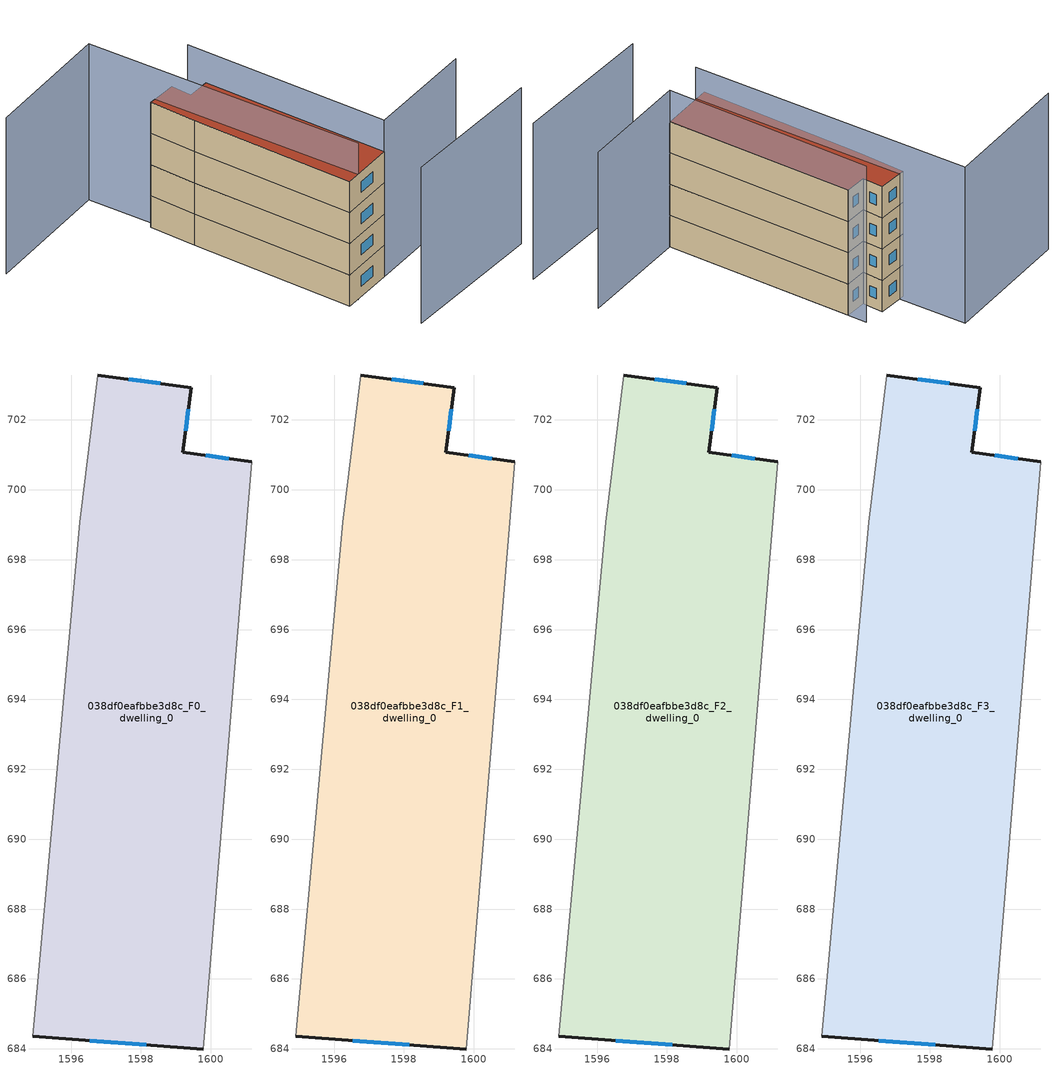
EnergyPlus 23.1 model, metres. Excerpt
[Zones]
038df0eafbbe3d8c_F0_dwelling_0
 floor ground (EU_floor_Construction): 1599.44,702.92 1599.19,701.07 1601.17,700.8 1599.78,684 1594.9,684.36 1596.24,699.07 1596.76,703.28 z0
 wall outside (EU_wall_Construction): 1601.17,700.8 1599.19,701.07 1599.44,702.92 1596.76,703.28 / 1594.9,684.36 1599.78,684 z0:3
 wall adiabatic (EU_wall_Construction): 1599.78,684 1601.17,700.8 / 1596.76,703.28 1596.24,699.07 1594.9,684.36 z0:3
 window (EU_Window_Construction): 1598.55,703.04 1597.66,703.16 / 1599.28,701.69 1599.36,702.31 / 1600.51,700.89 1599.85,700.98 / 1596.53,684.24 1598.16,684.11 z1:2
038df0eafbbe3d8c_F1_dwelling_0
 floor to 038df0eafbbe3d8c_F0_dwelling_0 (EU_floor_Construction): 1599.44,702.92 1599.19,701.07 1601.17,700.8 1599.78,684 1594.9,684.36 1596.24,699.07 1596.76,703.28 z3
 wall outside (EU_wall_Construction): 1601.17,700.8 1599.19,701.07 1599.44,702.92 1596.76,703.28 / 1594.9,684.36 1599.78,684 z3:6
 wall adiabatic (EU_wall_Construction): 1599.78,684 1601.17,700.8 / 1596.76,703.28 1596.24,699.07 1594.9,684.36 z3:6
 window (EU_Window_Construction): 1598.55,703.04 1597.66,703.16 / 1599.28,701.69 1599.36,702.31 / 1600.51,700.89 1599.85,700.98 / 1596.53,684.24 1598.16,684.11 z4:5
038df0eafbbe3d8c_F2_dwelling_0
 floor to 038df0eafbbe3d8c_F1_dwelling_0 (EU_floor_Construction): 1599.44,702.92 1599.19,701.07 1601.17,700.8 1599.78,684 1594.9,684.36 1596.24,699.07 1596.76,703.28 z6
 wall outside (EU_wall_Construction): 1601.17,700.8 1599.19,701.07 1599.44,702.92 1596.76,703.28 / 1594.9,684.36 1599.78,684 z6:9
 wall adiabatic (EU_wall_Construction): 1599.78,684 1601.17,700.8 / 1596.76,703.28 1596.24,699.07 1594.9,684.36 z6:9
 window (EU_Window_Construction): 1598.55,703.04 1597.66,703.16 / 1599.28,701.69 1599.36,702.31 / 1600.51,700.89 1599.85,700.98 / 1596.53,684.24 1598.16,684.11 z7:8
038df0eafbbe3d8c_F3_dwelling_0
 floor to 038df0eafbbe3d8c_F2_dwelling_0 (EU_floor_Construction): 1599.44,702.92 1599.19,701.07 1601.17,700.8 1599.78,684 1594.9,684.36 1596.24,699.07 1596.76,703.28 z9
 wall outside (EU_wall_Construction): 1601.17,700.8 1599.19,701.07 1599.44,702.92 1596.76,703.28 / 1594.9,684.36 1599.78,684 z9:12
 wall adiabatic (EU_wall_Construction): 1599.78,684 1601.17,700.8 / 1596.76,703.28 1596.24,699.07 1594.9,684.36 z9:12
 window (EU_Window_Construction): 1598.55,703.04 1597.66,703.16 / 1599.28,701.69 1599.36,702.31 / 1600.51,700.89 1599.85,700.98 / 1596.53,684.24 1598.16,684.11 z10:11
 roof outside (EU_roof_Construction): 1599.78,684 1601.17,700.8 1599.19,701.07 1599.44,702.92 1596.76,703.28 1596.24,699.07 1594.9,684.36 z12
shading: 1595.61,678.34 1608.94,676.78 / 1609.88,683.16 1599.78,684 / 1599.78,684 1601.31,702.5 / 1585.65,710.14 1597.64,709.37 / 1597.64,709.37 1596.04,684.25 z0:15
[Building]
EU S2 Campaign: North Axis=0; Terrain=City; Solar Distribution=FullExterior
[Site:Location]
Bologna: Latitude=44.5; Longitude=11.25; Time Zone=1; Elevation=37
[SizingPeriod:WeatherFileDays]
AnnualSizingPeriod: Begin Month=1; Begin Day of Month=1; End Month=12; End Day of Month=31; Day of Week for Start Day=Monday; Use Weather File Daylight Saving Period=No; Use Weather File Rain and Snow Indicators=No
[MATERIAL]
EU_InternalMass_Material: Roughness=MediumRough; Thickness=0.1; Conductivity=1; Density=1800; Specific Heat=900; Thermal Absorptance=0.9; Solar Absorptance=0.7; Visible Absorptance=0.7
[MATERIAL:NOMASS] Roughness=MediumRough; Thermal Absorptance=0.9; Solar Absorptance=0.7; Visible Absorptance=0.7
Name | Thermal Resistance
EU_wall_NoMass | 0.937881
EU_roof_NoMass | 0.548572
EU_floor_NoMass | 0.71348
[WINDOWMATERIAL:SIMPLEGLAZINGSYSTEM]
EU_Window_SimpleGlazing: UFactor=4.25633; Solar Heat Gain Coefficient=0.85; Visible Transmittance=0.85
[CONSTRUCTION]
EU_wall_Construction: EU_wall_NoMass
EU_roof_Construction: EU_roof_NoMass
EU_floor_Construction: EU_floor_NoMass
EU_Window_Construction: EU_Window_SimpleGlazing
EU_InternalMass_Construction: EU_InternalMass_Material
[ZONE] Type=1; Multiplier=1; Ceiling Height=autocalculate; Volume=260.938; Floor Area=autocalculate; Part of Total Floor Area=Yes
038df0eafbbe3d8c_F0_dwelling_0; 038df0eafbbe3d8c_F1_dwelling_0; 038df0eafbbe3d8c_F2_dwelling_0; 038df0eafbbe3d8c_F3_dwelling_0
[INTERNALMASS] Construction=EU_InternalMass_Construction; Surface Area=86.9794
Name | Zone or ZoneList
038df0eafbbe3d8c_F0_dwelling_0_EU_InternalMass | 038df0eafbbe3d8c_F0_dwelling_0
038df0eafbbe3d8c_F1_dwelling_0_EU_InternalMass | 038df0eafbbe3d8c_F1_dwelling_0
038df0eafbbe3d8c_F2_dwelling_0_EU_InternalMass | 038df0eafbbe3d8c_F2_dwelling_0
038df0eafbbe3d8c_F3_dwelling_0_EU_InternalMass | 038df0eafbbe3d8c_F3_dwelling_0
[OTHEREQUIPMENT] Fuel Type=Electricity; Design Level Calculation Method=Watts/Area; Power per Zone Floor Area=1; Fraction Latent=0; Fraction Radiant=0; Fraction Lost=0; Carbon Dioxide Generation Rate=0; EndUse Subcategory=EU_Step8_InternalGains
Name | Zone or ZoneList or Space or SpaceList | Schedule
EU_Step8_InternalGain_038df0eafbbe3d8c_F0_dwelling_0_f000 | 038df0eafbbe3d8c_F0_dwelling_0 | EU_Step8_GainSchedule_038df0eafbbe3d8c_F0_dwelling_0_f000
EU_Step8_InternalGain_038df0eafbbe3d8c_F1_dwelling_0_f000 | 038df0eafbbe3d8c_F1_dwelling_0 | EU_Step8_GainSchedule_038df0eafbbe3d8c_F1_dwelling_0_f000
EU_Step8_InternalGain_038df0eafbbe3d8c_F2_dwelling_0_f000 | 038df0eafbbe3d8c_F2_dwelling_0 | EU_Step8_GainSchedule_038df0eafbbe3d8c_F2_dwelling_0_f000
EU_Step8_InternalGain_038df0eafbbe3d8c_F3_dwelling_0_f000 | 038df0eafbbe3d8c_F3_dwelling_0 | EU_Step8_GainSchedule_038df0eafbbe3d8c_F3_dwelling_0_f000
[ZONEVENTILATION:DESIGNFLOWRATE] Schedule=EU_AlwaysOn; Design Flow Rate Calculation Method=AirChanges/Hour; Air Changes per Hour=0.687892; Ventilation Type=Natural; Fan Pressure Rise=0; Fan Total Efficiency=1; Constant Term Coefficient=1; Temperature Term Coefficient=0; Velocity Term Coefficient=0; Velocity Squared Term Coefficient=0; Minimum Indoor Temperature=-100; Maximum Indoor Temperature=100; Delta Temperature=-100; Minimum Outdoor Temperature=-100; Maximum Outdoor Temperature=100; Maximum Wind Speed=40
Name | Zone or ZoneList or Space or SpaceList
EU_ConstantAir_038df0eafbbe3d8c_F0_dwelling_0 | 038df0eafbbe3d8c_F0_dwelling_0
EU_ConstantAir_038df0eafbbe3d8c_F1_dwelling_0 | 038df0eafbbe3d8c_F1_dwelling_0
EU_ConstantAir_038df0eafbbe3d8c_F2_dwelling_0 | 038df0eafbbe3d8c_F2_dwelling_0
EU_ConstantAir_038df0eafbbe3d8c_F3_dwelling_0 | 038df0eafbbe3d8c_F3_dwelling_0
[HVACTEMPLATE:THERMOSTAT] Constant Heating Setpoint=20; Constant Cooling Setpoint=50
EU_HeatOnly_038df0eafbbe3d8c_F0_dwelling_0; EU_HeatOnly_038df0eafbbe3d8c_F1_dwelling_0; EU_HeatOnly_038df0eafbbe3d8c_F2_dwelling_0; EU_HeatOnly_038df0eafbbe3d8c_F3_dwelling_0
[HVACTEMPLATE:ZONE:IDEALLOADSAIRSYSTEM] System Availability Schedule=EU_AlwaysOn; Maximum Heating Supply Air Temperature=50; Minimum Cooling Supply Air Temperature=13; Maximum Heating Supply Air Humidity Ratio=0.0156; Minimum Cooling Supply Air Humidity Ratio=0.0077; Heating Limit=NoLimit; Cooling Limit=NoLimit; Heating Availability Schedule=EU_AlwaysOn; Cooling Availability Schedule=EU_CoolingOff; Dehumidification Control Type=ConstantSensibleHeatRatio; Cooling Sensible Heat Ratio=0.7; Dehumidification Setpoint=60; Humidification Control Type=None; Humidification Setpoint=30; Outdoor Air Method=None; Outdoor Air Flow Rate per Person=0.00944; Outdoor Air Flow Rate per Zone Floor Area=0; Outdoor Air Flow Rate per Zone=0; Demand Controlled Ventilation Type=None; Outdoor Air Economizer Type=NoEconomizer; Heat Recovery Type=None; Sensible Heat Recovery Effectiveness=0.7; Latent Heat Recovery Effectiveness=0.65
Name | Template Thermostat
038df0eafbbe3d8c_F0_dwelling_0 | EU_HeatOnly_038df0eafbbe3d8c_F0_dwelling_0
038df0eafbbe3d8c_F1_dwelling_0 | EU_HeatOnly_038df0eafbbe3d8c_F1_dwelling_0
038df0eafbbe3d8c_F2_dwelling_0 | EU_HeatOnly_038df0eafbbe3d8c_F2_dwelling_0
038df0eafbbe3d8c_F3_dwelling_0 | EU_HeatOnly_038df0eafbbe3d8c_F3_dwelling_0
[SIZING:ZONE] Zone Cooling Design Supply Air Temperature Input Method=SupplyAirTemperature; Zone Cooling Design Supply Air Temperature=13; Zone Heating Design Supply Air Temperature Input Method=SupplyAirTemperature; Zone Heating Design Supply Air Temperature=50; Zone Cooling Design Supply Air Humidity Ratio=0.008; Zone Heating Design Supply Air Humidity Ratio=0.008; Cooling Design Air Flow Method=DesignDay; Cooling Design Air Flow Rate=0; Cooling Minimum Air Flow per Zone Floor Area=0.000762; Cooling Minimum Air Flow=0; Cooling Minimum Air Flow Fraction=0.2; Heating Design Air Flow Method=DesignDay; Heating Design Air Flow Rate=0; Heating Maximum Air Flow per Zone Floor Area=0.002032; Heating Maximum Air Flow=0.141576; Heating Maximum Air Flow Fraction=0.3; Account for Dedicated Outdoor Air System=No; Dedicated Outdoor Air System Control Strategy=NeutralSupplyAir; Dedicated Outdoor Air Low Setpoint Temperature for Design=autosize; Dedicated Outdoor Air High Setpoint Temperature for Design=autosize; Zone Load Sizing Method=Sensible Load Only No Latent Load; Zone Latent Cooling Design Supply Air Humidity Ratio Input Method=HumidityRatioDifference; Zone Cooling Design Supply Air Humidity Ratio Difference=0.005; Zone Latent Heating Design Supply Air Humidity Ratio Input Method=HumidityRatioDifference; Zone Humidification Design Supply Air Humidity Ratio Difference=0.005
038df0eafbbe3d8c_F0_dwelling_0; 038df0eafbbe3d8c_F1_dwelling_0; 038df0eafbbe3d8c_F2_dwelling_0; 038df0eafbbe3d8c_F3_dwelling_0
[SCHEDULE:CONSTANT]
Name | Hourly Value
EU_AlwaysOn | 1
EU_CoolingOff | 0
[SCHEDULE:FILE] Column Number=1; Rows to Skip at Top=0; Number of Hours of Data=8760; Column Separator=Comma; Interpolate to Timestep=No; Minutes per Item=60; Adjust Schedule for Daylight Savings=Yes
Name | File
EU_Step8_GainSchedule_038df0eafbbe3d8c_F0_dwelling_0_f000 | ../../schedules/038df0eafbbe3d8c/038df0eafbbe3d8c_F0_dwelling_0_f000_gain.csv
EU_Step8_GainSchedule_038df0eafbbe3d8c_F1_dwelling_0_f000 | ../../schedules/038df0eafbbe3d8c/038df0eafbbe3d8c_F1_dwelling_0_f000_gain.csv
EU_Step8_GainSchedule_038df0eafbbe3d8c_F2_dwelling_0_f000 | ../../schedules/038df0eafbbe3d8c/038df0eafbbe3d8c_F2_dwelling_0_f000_gain.csv
EU_Step8_GainSchedule_038df0eafbbe3d8c_F3_dwelling_0_f000 | ../../schedules/038df0eafbbe3d8c/038df0eafbbe3d8c_F3_dwelling_0_f000_gain.csv
